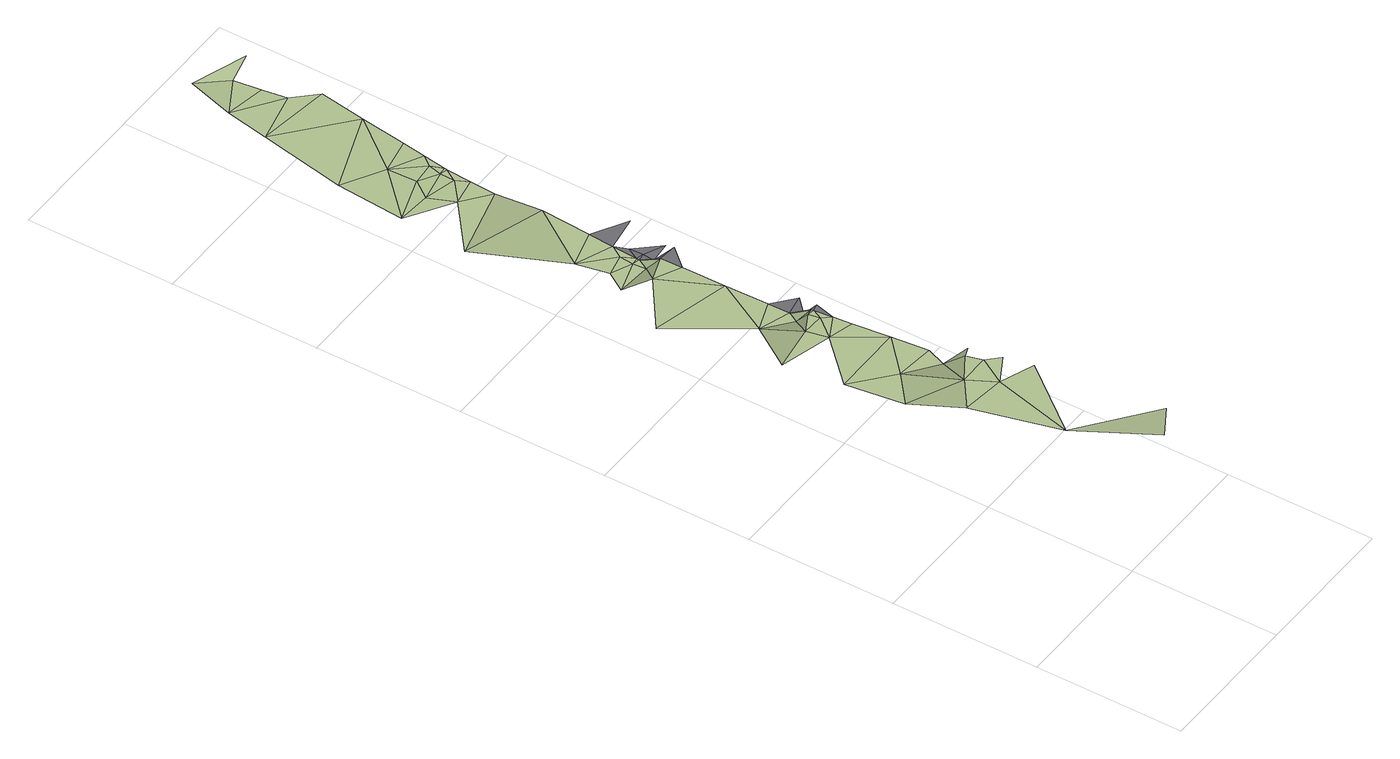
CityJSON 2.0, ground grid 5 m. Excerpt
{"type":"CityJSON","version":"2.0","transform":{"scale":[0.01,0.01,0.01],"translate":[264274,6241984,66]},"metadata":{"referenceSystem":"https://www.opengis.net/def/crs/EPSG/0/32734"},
"CityObjects":{
"terrain1":{"type":"TINRelief","geometry":[{"type":"CompositeSurface","lod":"1","boundaries":[[[0,1,2]],[[3,4,1]],[[5,4,6]],[[7,5,8]],[[6,4,3]],[[6,8,5]],[[3,1,9]],[[10,6,3]],[[11,8,6]],[[12,7,8]],[[6,10,13]],[[11,6,13]],[[14,15,16]],[[3,17,10]],[[12,15,7]],[[14,16,18]],[[8,11,19]],[[20,11,13]],[[12,8,19]],[[21,16,15]],[[16,22,18]],[[15,12,23]],[[24,25,18]],[[21,26,16]],[[15,27,21]],[[23,27,15]],[[16,26,22]],[[28,18,22]],[[26,21,29]],[[21,27,29]],[[30,22,26]],[[24,31,25]],[[26,29,30]],[[18,28,32]],[[22,30,28]],[[24,18,32]],[[33,34,31]],[[35,34,36]],[[37,31,24]],[[33,36,34]],[[31,37,38]],[[31,38,33]],[[39,40,35]],[[36,39,35]],[[36,33,41]],[[33,38,41]],[[40,39,42]],[[43,44,40]],[[45,39,36]],[[41,45,36]],[[40,42,46]],[[42,39,45]],[[43,40,46]],[[44,47,48]],[[43,47,44]],[[49,48,50]],[[51,49,50]],[[49,52,53]],[[49,51,52]],[[54,50,48]],[[55,51,50]],[[47,56,48]],[[55,50,54]],[[56,54,48]],[[57,52,51]],[[55,57,51]],[[58,54,56]],[[52,59,53]],[[54,58,55]],[[53,59,60]],[[61,55,58]],[[61,57,55]],[[52,57,62]],[[62,57,61]],[[52,62,63]],[[59,52,63]],[[64,60,65]],[[60,59,66]],[[60,66,65]],[[64,67,68]],[[64,65,69]],[[67,64,69]],[[70,68,67]]]}]},
"road1":{"type":"Road","attributes":{"highway":"tertiary","name":"Upper Roodebloem Road","surface":"asphalt","lanes":1,"width":2.2,"oneway":"yes"},"geometry":[{"type":"MultiSurface","lod":"1","boundaries":[[[71,29,27]],[[30,29,71]],[[28,30,72]],[[71,72,30]],[[73,28,72]],[[32,28,73]],[[74,38,37]],[[41,38,75]],[[74,75,38]],[[45,41,76]],[[76,41,75]],[[76,77,45]],[[42,45,77]],[[76,75,78]],[[78,77,76]],[[46,42,79]]]}]}
},
"vertices":[
[409,154,260],[234,387,190],[311,95,260],[304,662,190],[157,678,190],[129,873,130],[255,753,190],[102,1068,130],[230,957,130],[418,618,190],[358,753,190],[335,878,130],[347,1069,130],[342,807,190],[74,1263,130],[248,1216,130],[231,1287,130],[397,713,190],[213,1435,80],[361,944,130],[374,819,190],[304,1285,130],[298,1364,80],[334,1193,130],[314,1621,80],[49,1685,80],[296,1321,130],[327,1256,130],[319,1401,80],[321,1318,130],[320,1327,130],[223,1812,80],[317,1474,80],[286,1877,40],[170,1886,40],[211,1952,40],[282,1920,40],[311,1767,80],[309,1841,80],[287,1968,40],[189,2060,40],[307,1914,40],[313,2010,40],[330,2267,40],[86,2373,10],[308,1924,40],[319,2096,40],[341,2439,10],[254,2509,10],[104,2604,10],[217,2595,10],[262,2656,10],[258,2756,10],[122,2835,10],[326,2569,10],[327,2618,10],[347,2525,10],[337,2663,10],[353,2611,10],[402,2936,10],[180,3127,10],[354,2620,10],[366,2699,10],[378,2778,10],[209,3274,10],[357,3167,10],[426,3094,10],[332,3341,10],[238,3420,30],[344,3249,10],[424,3356,30],
[345,1324,130],[337,1364,80],[389,1414,80],[370,1835,80],[327,1878,40],[333,1918,40],[330,1965,40],[402,1886,40],[432,2029,40]
]}
